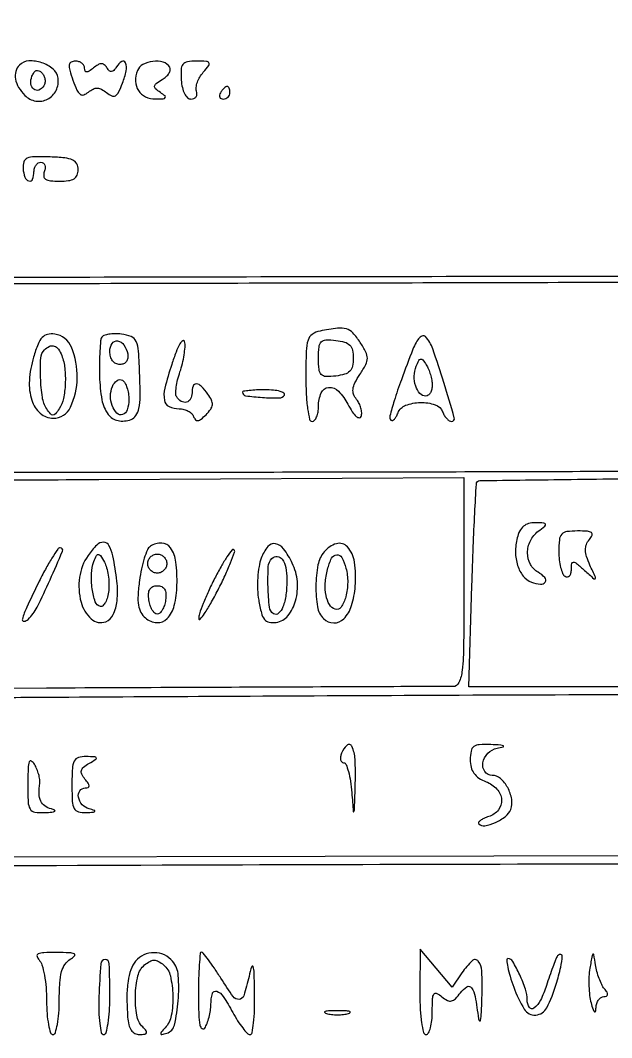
# Model space of a CAD drawing. Extents: x 24 to 1546, y 0 to 2379.
# Drawn here: x 1145.8 to 1239.4, y -0.5 to 160.5 of the extents above; entities that cross this region are included whole.
import ezdxf

# ---------------------------------------------------------------- set-up
doc = ezdxf.new("R2010")
doc.units = 0
doc.header["$MEASUREMENT"] = 0
doc.layers.get('0').update_dxf_attribs({"linetype": 'CONTINUOUS'})

msp = doc.modelspace()

# ---------------------------------------------------------------- linework, layer by layer
for points in [[(1488.995819, 179.007081, -0.000003), (1488.836526, 121.681109, -0.200949)], [(953.079046, 179.996479, 0.000796), (952.99829, 140.973165, 0.000068), (952.963993, 40.871798, 0.001935), (953.058624, 15.043519, 0.001732), (953.214922, 0.833445, 0.409984), (954.060509, 0, 0.379746), (954.54426, 0.429315, 0.013202), (954.79638, 3.141399, 0.015657), (954.930924, 6.985973, 0.005536), (954.890138, 12.496296, -0.003198), (954.831952, 17.314025, -0.005099), (954.850563, 21.433285, -0.001376), (954.912994, 25.007151, -0.206936), (955.079629, 25.372098, -0.184299), (956.104801, 25.769543, -0.000009), (1071.532232, 26.383709, -0.000448), (1178.254911, 26.854156, -0.00082), (1265.25, 27.017082, 0.000799)], [(1026.733611, 243.098293, 0.000018), (954.81255, 242.694459, 0.197444)], [(1330.894344, 119.924749, 0.000011), (1276.068902, 119.942781, 0.000456), (1215.434512, 119.906035, 0.000272), (1143.305827, 119.75727, -0.000298), (1052.847252, 119.575272, -0.001184), (997.347487, 119.628084, -0.00011), (955.578971, 119.775987, -0.321967), (954.740251, 120.383326, -0.079941), (954.240686, 123.448795, -0.000174), (954.162428, 170.751291, -0.00088), (954.181953, 213.782225, -0.012344), (954.598032, 229.245189), (955.256131, 241.990378), (1054.378065, 242.245189, -0.00011), (1310.655694, 242.847537, -0.001089)], [(1301.158415, 243.934612, -0.000047), (1205.149916, 243.724436, 0.000314)], [(1290.245747, 119.245058, 0.000021), (1330.47912, 119.473752, 0.207433)], [(1038.664404, 87.21202, -0.000144), (1052.988965, 87.20063, -0.020558), (1054.67487, 87.129453, 0.045392), (1055.553855, 87.135973, 0.048512), (1056.397153, 87.302609, 0.053885), (1057.085234, 87.593283, 0.128158), (1057.483887, 87.973928, 0.236199), (1057.520026, 88.375834, 0.178571), (1057.220872, 88.711711, 0.088097), (1056.542935, 88.931871, 0.03458), (1055.559017, 89), (1053, 89), (1053, 102.877555, -0.004945), (1053.064753, 109.424614, -0.016057), (1053.289953, 113.760532, -0.018137), (1053.645313, 116.70086, -0.191133), (1054.25, 117.722899, -0.163865), (1055.561118, 118.177836, -0.000126), (1091.398772, 118.496432, -0.001228), (1134.639832, 118.763676, -0.000512), (1192.992564, 118.921241, 0.000373), (1245.748798, 119.049044, 0.000618)], [(1255.051563, 89.142944, -0.000659), (1216.127905, 88.996366, -0.000461), (1172.25, 88.929367, 0.000582), (1122.683052, 88.841677, 0.001658), (1088.173629, 88.626054, 0.000158), (1060.491723, 88.352561, 0.411231), (1060, 87.855799, 0.387347), (1060.403378, 87.413229, 0.009814), (1063.339034, 87.198648, 0.014044), (1067.316627, 87.09819, 0.00566), (1072.75, 87.175109), (1085.5, 87.5), (1085.5, 71), (1085.5, 54.5), (1020, 54.5)], [(1281.337791, 55), (1216.798128, 55), (1217.269066, 71.036668, -0.002233), (1217.478047, 77.212911, -0.003584), (1217.71757, 82.47847, -0.000751), (1217.967685, 87.094715, -0.184493), (1218.134572, 87.467905, -0.195333), (1218.521225, 87.631192, -0.000086), (1232.949581, 87.827557, -0.001224), (1249.012428, 88.004083, -0.000743)]]:
    msp.add_lwpolyline(points, format="xyb")
for points in [[(1145.712576, 153.379243, 0.129968), (1145.132295, 152.381812, 0.111678), (1145.076347, 151.166154, 0.091772), (1145.571322, 149.84904, 0.060798), (1146.569446, 148.573411, 0.156327), (1148.285857, 147.690155, 0.163291), (1150.161971, 147.990254, 0.159964), (1151.503927, 149.370822, 0.149956), (1151.810684, 151.317661, 0.183726), (1151.025474, 152.738683, 0.094424), (1149.228885, 153.753777, 0.094643), (1147.188679, 154.035634, 0.185576)], [(1154.161, 150.968001, 0.019857), (1154.768315, 149.425756, 0.126079), (1155.284393, 148.768539, 0.250339), (1155.862474, 148.673061, 0.09171), (1156.60898, 149.090445, -0.056012), (1157.358401, 149.582317, -0.124533), (1158.019905, 149.731018, -0.118719), (1158.693312, 149.549709, -0.048385), (1159.483427, 149.013754, 0.065814), (1160.299627, 148.500574, 0.247397), (1160.884092, 148.532873, 0.146727), (1161.394196, 149.092473, 0.021119), (1162.011405, 150.529998, 0.040805), (1162.569627, 152.458515, 0.138199), (1162.473059, 153.752899, 0.478516), (1161.89747, 153.949438, 0.113898), (1161.070627, 153.114277, -0.042278), (1160.642863, 152.537436, -0.18618), (1160.273993, 152.345367, -0.224251), (1159.917328, 152.467247, -0.061763), (1159.535972, 152.941796, 0.077946), (1159.117428, 153.429578, 0.180277), (1158.67071, 153.592311, 0.135021), (1158.133517, 153.440279, 0.037144), (1157.410972, 152.926114, -0.023542), (1156.737093, 152.418438, -0.141986), (1156.325079, 152.283505, -0.313517), (1156.086961, 152.437216, -0.097798), (1156, 152.877555, 0.12814), (1155.888466, 153.305612, 0.100737), (1155.574656, 153.670282, 0.089278), (1155.105229, 153.91547, 0.075959), (1154.55202, 154, 0.121153), (1153.890674, 153.837365, 0.244791), (1153.592303, 153.409001, 0.101223), (1153.653486, 152.57812, 0.015043)], [(1164.361626, 152.5, 0.098609), (1164.071807, 150.809851, 0.135944), (1164.520253, 149.344537, 0.14214), (1165.637446, 148.362332, 0.111841), (1167.218615, 148.015313, 0.011361), (1168.437428, 148.051196, 0.219458), (1168.763867, 148.222898, 0.405734), (1168.732369, 148.492343, 0.023547), (1168, 149.033609, -0.032427), (1167.223047, 149.62943, -0.250939), (1167.067153, 150.043559, -0.207165), (1167.315469, 150.457584, -0.022428), (1168.271032, 151.079757, 0.051785), (1168.905835, 151.548246, 0.072725), (1169.351434, 152.092187, 0.093859), (1169.54778, 152.623508, 0.182068), (1169.462015, 153.06146, 0.189357), (1168.440196, 153.826928, 0.094857), (1166.806083, 153.957127, 0.093982), (1165.226593, 153.473626, 0.181949)], [(1171.290257, 151.001987, 0.039217), (1171.467154, 149.817432, 0.062188), (1171.81928, 148.855326, 0.082852), (1172.292714, 148.219978, 0.193249), (1172.833333, 148.001987, 0.100779), (1173.306813, 148.097665, 0.139931), (1173.641977, 148.367771, 0.140275), (1173.783546, 148.773542, 0.101477), (1173.713821, 149.25, -0.121027), (1173.649074, 149.854591, -0.052271), (1173.841821, 150.646875, -0.047535), (1174.235815, 151.487936, -0.04592), (1174.785475, 152.25, 0.017215), (1175.648811, 153.31279, 0.310689), (1175.66766, 153.728439, 0.246148), (1175.269881, 153.96201, 0.012062), (1173.695244, 154, 0.039179), (1172.264082, 153.887685, 0.186644), (1171.567203, 153.483408, 0.1606), (1171.26457, 152.673493, 0.027247)], [(1149.543769, 150.07082, -0.1612), (1148.779782, 149.430487, -0.272416), (1147.979057, 149.554786, -0.199331), (1147.516932, 150.418342, -0.116591), (1147.676457, 151.599242, -0.057172), (1147.991921, 152.204266, -0.160337), (1148.365295, 152.492838, -0.194905), (1148.786176, 152.473898, -0.089096), (1149.24565, 152.15435, -0.085457), (1149.568771, 151.696824, -0.075714), (1149.737508, 151.138028, -0.077425), (1149.730404, 150.566252, -0.096954)], [(1177.5, 149, 0.082592), (1177.343488, 148.6179, 0.161196), (1177.3746, 148.29375, 0.182303), (1177.586039, 148.078288, 0.108972), (1177.940983, 148, 0.093332), (1178.345238, 148.076123, 0.09642), (1178.688914, 148.29375, 0.099167), (1178.918938, 148.618444, 0.105053), (1179, 149, 0.042167), (1178.967655, 149.382849, 0.061769), (1178.870461, 149.70625, 0.081139), (1178.727648, 149.92554, 0.210953), (1178.559017, 150, 0.151918), (1178.34829, 149.934461, 0.038439), (1178.066025, 149.70625, 0.035638), (1177.768994, 149.382774, 0.029505)], [(1146.274521, 137.005742, 0.067869), (1146.567054, 135.63807, 0.239274), (1147.202481, 135.040346, 0.391048), (1147.783926, 135.328722, 0.091467), (1148, 136.5, -0.072144), (1148.08314, 137.073208, -0.087143), (1148.325178, 137.559375, -0.100435), (1148.684847, 137.884389, -0.134459), (1149.106989, 138, -0.158089), (1149.480915, 137.878743, -0.151946), (1149.719716, 137.559375, -0.112257), (1149.77672, 137.073899, -0.06502), (1149.638374, 136.5, 0.118031), (1149.54538, 135.796542, 0.230808), (1149.837412, 135.327847, 0.116597), (1150.600201, 135.068476, 0.023909), (1152.031385, 135, 0.031968), (1153.464196, 135.091703, 0.107035), (1154.346187, 135.404775, 0.15757), (1154.828595, 135.973018, 0.098141), (1155, 136.837865, 0.127009), (1154.762909, 137.756172, 0.161641), (1154.123436, 138.345907, 0.080836), (1152.876679, 138.681748, 0.016001), (1150.561716, 138.843607, 0.012437), (1148.047774, 138.876124, 0.09858), (1146.915118, 138.636525, 0.219389), (1146.39448, 138.059267, 0.094561)], [(1193.25, 111.294267, 0.104535), (1192.013557, 110.773559, 0.168403), (1191.346796, 109.859492, 0.067172), (1191.058944, 108.102575, 0.007064), (1191, 103.930449, 0.012754), (1191.069554, 101.204131, 0.023076), (1191.286073, 98.982612, 0.020414), (1191.595217, 97.322623, 0.349762), (1192, 97, 0.219522), (1192.38268, 97.17652, 0.077805), (1192.70625, 97.702947, 0.059158), (1192.926784, 98.476722, 0.039889), (1193, 99.393011, -0.099325), (1193.428236, 101.527481, -0.283657), (1194.607976, 102.373282, -0.221391), (1196.173748, 101.772198, -0.072558), (1197.653312, 99.715589, 0.023545), (1198.342986, 98.527252, 0.063757), (1198.969909, 97.783369, 0.166221), (1199.440368, 97.576797, 0.345188), (1199.755739, 97.783622, 0.095108), (1199.836951, 98.377375, 0.052868), (1199.720613, 99.10127, 0.050069), (1199.439758, 99.83617, 0.056969), (1199.027638, 100.466699, -0.085064), (1198.556642, 101.283606, -0.121533), (1198.464014, 102.111615, -0.08583), (1198.769683, 103.093789, -0.026777), (1199.548107, 104.433076, 0.023536), (1200.478152, 106.009629, 0.119885), (1200.725605, 106.989832, 0.122659), (1200.492197, 107.9628, 0.02513), (1199.591957, 109.5, 0.038844), (1198.427851, 111.007114, 0.140857), (1197.40919, 111.639519, 0.10162), (1196.022348, 111.741175, 0.015227)], [(1147.935868, 107.180284, 0.056521), (1147.269272, 103.478693, 0.094306), (1147.655851, 100.3466, 0.133561), (1148.998633, 98.280941, 0.184252), (1151.045906, 97.5, 0.291181), (1153.764164, 99.229666, 0.105433), (1154.842237, 103.890231, 0.100883), (1153.944014, 108.720537, 0.266645), (1151.275302, 110.811862, 0.091795), (1150.134881, 110.76673, 0.152325), (1149.309028, 110.288427, 0.092579), (1148.640353, 109.219222, 0.020792)], [(1158.718686, 110.30731, 0.109898), (1158.539109, 109.743738, 0.008512), (1158.423556, 108.153335, 0.011314), (1158.360372, 106.232303, 0.008393), (1158.37425, 104.108299, 0.038258), (1158.742608, 100.429489, 0.114153), (1159.730195, 98.116857, 0.188958), (1161.291911, 97.12384, 0.140733), (1163.346025, 97.302541, 0.158096), (1164.133647, 97.939466, 0.095092), (1164.592098, 99.062492, 0.048254), (1164.783851, 100.944596, 0.010492), (1164.731948, 104.211688, 0.007789), (1164.526249, 108.130122, 0.086371), (1164.154441, 109.647228, 0.193792), (1163.376188, 110.409923, 0.069424), (1161.844436, 110.80731, 0.029858), (1160.793288, 110.86572, 0.038627), (1159.830827, 110.7872, 0.042778), (1159.074337, 110.598766, 0.180364)], [(1162.823324, 107.667134, -0.083236), (1162.840365, 106.99829, -0.126354), (1162.619304, 106.46353, -0.133817), (1162.179808, 106.121465, -0.099154), (1161.573324, 106, -0.12024), (1160.945354, 106.15323, -0.111791), (1160.438799, 106.58104, -0.09567), (1160.111401, 107.248452, -0.066422), (1160, 108.083333, -0.14074), (1160.357221, 109.327282, -0.297834), (1161.229205, 109.729914, -0.210781), (1162.230213, 109.099763, -0.100818)], [(1169.789742, 106.021672, 0.01479), (1168.700738, 102.233582, 0.104799), (1168.621773, 100.332727, 0.246011), (1169.360955, 99.359895, 0.110091), (1170.975684, 99, -0.062217), (1171.716805, 98.90742, -0.062965), (1172.40917, 98.635435, -0.069238), (1172.95077, 98.233591, -0.118666), (1173.247024, 97.758929, 0.103322), (1173.531913, 97.270085, 0.253287), (1173.911764, 97.135256, 0.132543), (1174.434817, 97.367965, 0.025816), (1175.20837, 98.065513, 0.041049), (1175.947015, 98.936529, 0.132294), (1176.211017, 99.641684, 0.137102), (1176.080723, 100.368721, 0.045416), (1175.51777, 101.306584, 0.033294), (1174.466148, 102.56036, 0.184458), (1173.684702, 102.929667, 0.34506), (1173.175003, 102.58997, 0.079768), (1173, 101.5, -0.125401), (1172.757165, 100.546993, -0.20893), (1172.11362, 100.047676, -0.201262), (1171.289563, 100.171622, -0.118225), (1170.570993, 100.885131, -0.143703), (1170.42482, 101.417174, -0.028548), (1170.498977, 102.411949, -0.028077), (1170.724498, 103.599755, -0.022919), (1171.094019, 104.839858, 0.023926), (1171.479139, 106.141881, 0.021816), (1171.752004, 107.515333, 0.022401), (1171.887007, 108.76402, 0.063374), (1171.831321, 109.637362, 0.531331), (1171.540694, 109.761524, 0.121527), (1171.094342, 109.288015, 0.037183), (1170.470262, 107.961305, 0.013962)], [(1198.5, 107, -0.052502), (1198.366508, 105.73219, -0.141853), (1197.943358, 104.94199, -0.130226), (1197.136695, 104.460275, -0.041219), (1195.75, 104.183578, -0.032921), (1194.179899, 104.106989, -0.197576), (1193.444199, 104.424304, -0.171376), (1193.08522, 105.198825, -0.023644), (1193, 107, -0.023644), (1193.08522, 108.801175, -0.171376), (1193.444199, 109.575696, -0.197576), (1194.179899, 109.893011, -0.032921), (1195.75, 109.816422, -0.041219), (1197.136695, 109.539725, -0.130226), (1197.943358, 109.05801, -0.141853), (1198.366508, 108.26781, -0.052502)], [(1207.935454, 108.412839, 0.004549), (1206.103311, 103.598131, 0.0136), (1204.970576, 100.261908, 0.011385), (1204.286707, 97.859679, 0.266014), (1204.465784, 97.200883, 0.292002), (1204.701807, 97.148799, 0.11329), (1204.995043, 97.33951, 0.06629), (1205.30673, 97.761513, 0.034354), (1205.58345, 98.356872, -0.214703), (1206.782, 99.545885, -0.084735), (1209.115586, 99.993111, -0.085579), (1211.4458, 99.639843, -0.224457), (1212.638374, 98.5, 0.044808), (1212.919821, 97.926122, 0.051669), (1213.287954, 97.440625, 0.05909), (1213.682812, 97.107539, 0.146714), (1214.041416, 97, 0.498289), (1214.475313, 97.575239, 0.005188), (1212.82054, 103.147138, 0.009529), (1211.070268, 108.46217, 0.100785), (1209.906089, 110.412839, 0.285688), (1209.491798, 110.529858, 0.128584), (1208.986277, 110.228872, 0.06945), (1208.440328, 109.49457, 0.031996)], [(1152.393011, 107.418213, -0.065084), (1152.876465, 105.411595, -0.038746), (1152.947804, 102.951182, -0.038976), (1152.64988, 100.606378, -0.094431), (1151.984687, 99, -0.02521), (1151.389057, 98.185322, -0.226004), (1151, 98, -0.226004), (1150.610943, 98.185322, -0.02521), (1150.015313, 99, -0.108889), (1149.332095, 100.793448, -0.027436), (1149.042696, 103.923487, -0.02425), (1149.077258, 107.022367, -0.183457), (1149.666667, 108.333333, -0.091171), (1150.45935, 108.87979, -0.18858), (1151.198897, 108.916012, -0.159549), (1151.854144, 108.427876, -0.062001)], [(1210.984687, 102.75, -0.057048), (1210.913993, 102.080633, -0.076862), (1210.692533, 101.514062, -0.096348), (1210.360847, 101.134469, -0.166655), (1209.968615, 101, -0.215427), (1209.034468, 101.422069, -0.102933), (1208.369501, 102.591814, -0.083994), (1208.140391, 104.16987, -0.085958), (1208.446806, 105.721975, -0.021499), (1208.847105, 106.644497, -0.245408), (1209.155874, 106.873, -0.271633), (1209.497023, 106.738844, -0.025443), (1210.038482, 105.971975, -0.042999), (1210.396339, 105.281169, -0.026601), (1210.700423, 104.41833, -0.026591), (1210.911388, 103.527255, -0.042664)], [(1163, 100.440983, -0.07573), (1162.756034, 98.839466, -0.23569), (1162.021287, 98.074538, -0.29766), (1161.121852, 98.290862, -0.097745), (1160.361626, 99.5, -0.097096), (1160.097504, 101.013038, -0.09178), (1160.414447, 102.546546, -0.139062), (1161.136762, 103.471102, -0.305181), (1161.992937, 103.504365, -0.130046), (1162.380125, 103.095833, -0.045614), (1162.704175, 102.347757, -0.041555), (1162.925628, 101.420979, -0.03789)], [(1181, 101.613499, 0.374035), (1181.481323, 101.060095, 0.017887), (1184.118843, 100.78659, 0.018882), (1186.786271, 100.707079, 0.25781), (1187.603045, 101.166731, 0.409969), (1187.530355, 101.484959, 0.075366), (1186.921295, 101.755227, 0.044643), (1185.888688, 101.940963, 0.022189), (1184.559017, 102, 0.01019), (1183.194459, 101.972186, 0.016855), (1182.045461, 101.886465, 0.010858), (1181.131949, 101.767138, 0.370475)], [(1216, 71.563765, -0.002261), (1215.955126, 61.642411, -0.024128), (1215.724245, 57.616894, -0.074127), (1215.219255, 55.667852, -0.307746), (1214.25, 55.043584, 0.007177), (1212.862976, 55.058213, 0.000021), (1194.654687, 54.988125, 0.000124), (1174.085664, 54.902988, 0.000078), (1150, 54.793584), (1087.5, 54.5), (1087.5, 69.839476, -0.00319), (1087.537901, 75.780253, -0.004897), (1087.653927, 80.923807, -0.001805), (1087.812703, 85.337425, -0.128411), (1088.024007, 86.032829, -0.249704), (1089.550773, 86.929396, -0.004056), (1099.814526, 87.273019, -0.004533), (1116.97718, 87.552597, -0.000447), (1158.25, 87.813765), (1216, 88.127529)], [(1224.428758, 78.572172, 0.063245), (1224.156562, 76.306836, 0.076257), (1224.495507, 74.192511, 0.088702), (1225.377363, 72.531669, 0.135656), (1226.681195, 71.568843, 0.065354), (1228.09289, 71.229529, 0.276189), (1228.850407, 71.580231, 0.351447), (1228.794287, 72.301476, 0.076903), (1227.74167, 73.124693, -0.144458), (1226.510627, 74.384981, -0.122612), (1226.06186, 76.197423, -0.114877), (1226.508332, 78.103944, -0.116195), (1227.75, 79.607954, 0.009329), (1228.811177, 80.445163, 0.315931), (1228.893104, 80.738721, 0.30416), (1228.644343, 80.92409, 0.008903), (1227.269052, 80.968197, 0.07192), (1226.233021, 80.833447, 0.107367), (1225.428632, 80.407651, 0.100159), (1224.836405, 79.660723, 0.056267)], [(1231, 76.39235, 0.028263), (1231.073476, 75.093542, 0.034627), (1231.29375, 73.898317, 0.037097), (1231.613681, 72.950813, 0.155594), (1232, 72.5, 0.158557), (1232.379039, 72.407613, 0.191215), (1232.70625, 72.567002, 0.126606), (1232.927483, 72.984008, 0.059043), (1233, 73.595971, -0.03486), (1233.065254, 74.530758, -0.397567), (1233.328965, 74.741665, -0.156619), (1233.806113, 74.543893, -0.007979), (1235.083685, 73.424266, 0.002473), (1236.546866, 72.113212, 0.390324), (1236.749407, 72.11698, 0.316767), (1236.793102, 72.338927, 0.002094), (1235.936663, 74.239665, -0.028016), (1235.403748, 75.607516, -0.072878), (1235.225415, 76.646461, -0.097172), (1235.372409, 77.506695, -0.082624), (1235.837102, 78.303719, 0.069312), (1236.262862, 78.991463, 0.351637), (1236.154765, 79.397247, 0.144526), (1235.539155, 79.619956, 0.015016), (1233.984124, 79.666667, 0.031811), (1232.277181, 79.557958, 0.177977), (1231.477843, 79.142355, 0.161205), (1231.094329, 78.282183, 0.024941)], [(1156.556704, 75.777494, 0.118791), (1155.202905, 72.333535, 0.10014), (1155.444445, 68.414264, 0.141235), (1157.046379, 65.752592, 0.28615), (1159.355392, 65.306135, 0.196649), (1160.543393, 66.423458, 0.080929), (1161.135728, 68.595812, 0.05476), (1161.120971, 71.724122, 0.025177), (1160.452799, 75.75, 0.066297), (1159.864911, 77.374566, 0.277869), (1159.01534, 77.894414, 0.204492), (1157.932767, 77.44134, 0.04002)], [(1166.403778, 77.234687, 0.145119), (1165.941144, 76.67657, 0.023837), (1165.446996, 75.348609, 0.024507), (1165.004302, 73.681578, 0.019455), (1164.686023, 71.845684, 0.01757), (1164.456233, 69.499194, 0.05449), (1164.529897, 67.912383, 0.082771), (1164.906337, 66.778055, 0.098437), (1165.616068, 65.903672, 0.157499), (1167.440151, 65.174492, 0.221765), (1169.049987, 65.79631, 0.132636), (1170.187188, 67.868132, 0.052782), (1170.620037, 71.108536, 0.037051), (1170.450047, 74.742783, 0.121082), (1169.604234, 76.977674, 0.23742), (1168.202274, 77.746846, 0.157799)], [(1183.952912, 75.376149, 0.050539), (1183.592403, 74.03356, 0.024968), (1183.395867, 72.276823, 0.024488), (1183.372579, 70.416839, 0.032742), (1183.544249, 68.738091, 0.019671), (1183.973254, 66.692293, 0.10469), (1184.472211, 65.671548, 0.179409), (1185.199532, 65.223142, 0.085508), (1186.314117, 65.193224, 0.19013), (1188.169054, 66.254161, 0.10285), (1189.379237, 68.633626, 0.087616), (1189.655686, 71.672031, 0.092576), (1188.860932, 74.558554, 0.044278), (1187.486278, 76.8425, 0.196324), (1186.178762, 77.649161, 0.272999), (1184.981995, 77.187809, 0.076781)], [(1193.895172, 76.37369, 0.127351), (1192.912467, 74.282962, 0.044297), (1192.585808, 70.94364, 0.043793), (1192.844726, 67.654381, 0.156077), (1193.800251, 65.799749, 0.194658), (1195.408259, 65.118206, 0.206132), (1196.988377, 65.768067, 0.118875), (1198.228472, 67.849105, 0.056863), (1198.811109, 70.92575, 0.053148), (1198.686076, 74.75476, 0.149926), (1197.566607, 77.154578, 0.287125), (1195.838682, 77.646738, 0.150201)], [(1148.708318, 71.477846, 0.005262), (1146.857373, 67.60118, 0.040405), (1146.159036, 65.712521, 0.515872), (1146.422693, 65.385901, 0.18314), (1147.083474, 65.683474, 0.079213), (1148.479101, 67.6085, 0.011839), (1150.546165, 71.936934, 0.006309), (1152.513323, 76.47244, 0.535772), (1152.162313, 77, 0.247797), (1151.76277, 76.789035, 0.010059), (1150.84011, 75.377867, 0.015567), (1149.800222, 73.594131, 0.010177)], [(1159.813962, 70.224498, -0.03546), (1159.620954, 69.196668, -0.05668), (1159.298476, 68.364626, -0.077999), (1158.905849, 67.835819, -0.253201), (1158.5, 67.718911, -0.264728), (1157.696597, 68.442381, -0.044902), (1157.207305, 70.528567, -0.046058), (1157.091471, 72.911102, -0.081265), (1157.492676, 74.834473, -0.018609), (1157.904604, 75.795262, -0.308122), (1158.189911, 75.962722, -0.239937), (1158.507182, 75.773408, -0.012578), (1159.131211, 74.724498, -0.060555), (1159.491436, 73.849569, -0.029766), (1159.742913, 72.670229, -0.029015), (1159.861026, 71.397815, -0.037337)], [(1169, 74.5, -0.099038), (1168.885486, 73.927543, -0.097945), (1168.559375, 73.440625, -0.097945), (1168.072457, 73.114514, -0.099038), (1167.5, 73, -0.099038), (1166.927543, 73.114514, -0.097945), (1166.440625, 73.440625, -0.097945), (1166.114514, 73.927543, -0.099038), (1166, 74.5, -0.099038), (1166.114514, 75.072457, -0.097945), (1166.440625, 75.559375, -0.097945), (1166.927543, 75.885486, -0.099038), (1167.5, 76, -0.099038), (1168.072457, 75.885486, -0.097945), (1168.559375, 75.559375, -0.097945), (1168.885486, 75.072457, -0.099038)], [(1176.567233, 72.132678, 0.010093), (1175.587679, 70.098815, 0.012738), (1174.768254, 68.177728, 0.010861), (1174.162518, 66.548613, 0.093199), (1174.048099, 65.783244, 0.677143), (1174.278478, 65.701, 0.032988), (1174.96876, 66.595404, 0.019763), (1175.951426, 68.191637, 0.008988), (1177.11472, 70.350046, 0.009569), (1178.235659, 72.628453, 0.015095), (1179.099855, 74.628336, 0.009082), (1179.725591, 76.293085, 0.289388), (1179.633853, 76.69948, 0.453741), (1179.326159, 76.678981, 0.015253), (1178.527036, 75.563979, 0.019471), (1177.587658, 74.040052, 0.011111)], [(1197.347241, 73.780149, -0.066875), (1197.62183, 71.544817, -0.061884), (1197.310815, 69.253867, -0.080809), (1196.581254, 67.619349, -0.340039), (1195.630661, 67.289313, -0.183253), (1194.731523, 68.022172, -0.084174), (1194.195826, 69.460634, -0.0649), (1194.081744, 71.394399, -0.043831), (1194.430496, 73.579095, -0.050146), (1195.071005, 75.355183, -0.270216), (1195.887226, 75.909584, -0.298201), (1196.702111, 75.452927, -0.056214)], [(1188, 72.02277, -0.030423), (1187.84907, 69.544579, -0.061679), (1187.37626, 67.652365, -0.115442), (1186.686709, 66.639952, -0.335996), (1185.895215, 66.564761, -0.231093), (1185.242345, 67.599174, -0.01989), (1185.020579, 70.807053, -0.021379), (1185.063974, 74.020285, -0.184332), (1185.63948, 75.306147, -0.216799), (1186.487346, 75.623745, -0.223329), (1187.269167, 75.188446, -0.109286), (1187.823293, 73.89805, -0.047011)], [(1168.819551, 68.75, -0.041303), (1168.623675, 67.888787, -0.056112), (1168.300118, 67.160938, -0.069458), (1167.906363, 66.663014, -0.193098), (1167.5, 66.5, -0.193098), (1167.093637, 66.663014, -0.069458), (1166.699882, 67.160938, -0.056112), (1166.376325, 67.888787, -0.041303), (1166.180449, 68.75, -0.04615), (1166.13087, 69.764243, -0.12236), (1166.334837, 70.455563, -0.161672), (1166.792563, 70.856872, -0.100145), (1167.5, 71, -0.100145), (1168.207437, 70.856872, -0.161672), (1168.665163, 70.455563, -0.12236), (1168.86913, 69.764243, -0.04615)], [(1327.780288, 41.305092), (1327.5, 28.5), (1220.75, 28.239343), (1114, 27.978686), (1114, 40.468638), (1114, 52.958589), (1134.25, 53.229295, -0.001782), (1146.673847, 53.351094, -0.000215), (1174.043272, 53.510101, -0.000256), (1206.569164, 53.668453, -0.00021), (1241.280288, 53.805092), (1328.060577, 54.110183)], [(1196.638374, 44.5, 0.052443), (1196.48454, 43.925467, 0.094933), (1196.500289, 43.440625, 0.143781), (1196.676989, 43.122772, 0.196943), (1196.976594, 43, -0.307801), (1197.353823, 42.743473, -0.027892), (1197.732004, 41.604687, -0.028578), (1198.055342, 40.070551, -0.017975), (1198.264961, 38.25, 0.001331), (1198.507005, 35.281222, 0.801789), (1198.608285, 35.267453, 0.080956), (1198.699297, 35.733901, 0.000576), (1198.819752, 39.75, 0.019274), (1198.782963, 43.537681, 0.095855), (1198.280762, 45.595353, 0.501938), (1197.514885, 45.758509, 0.121566)], [(1217, 43.475249, 0.061923), (1217.149391, 42.273618, 0.094337), (1217.591667, 41.323072, 0.091362), (1218.364615, 40.581079, 0.054912), (1219.5, 40, -0.116777), (1221.228575, 38.827991, -0.167992), (1221.958628, 37.146435, -0.190461), (1221.45844, 35.52769, -0.147905), (1219.924639, 34.476082, 0.027475), (1219.163829, 34.18774, 0.054293), (1218.605791, 33.864004, 0.093653), (1218.322251, 33.559566, 0.350508), (1218.349279, 33.317388, 0.247345), (1219.325597, 33.014904, 0.060418), (1220.98557, 33.537871, 0.058662), (1222.580145, 34.500394, 0.136875), (1223.404033, 35.610509, 0.135473), (1223.561643, 37.228548, 0.08195), (1222.923129, 39.058362, 0.086332), (1221.776706, 40.500916, 0.18379), (1220.464816, 41, -0.242721), (1219.306196, 41.597654, -0.202496), (1219.002178, 42.965265, -0.146262), (1219.780228, 44.491998, -0.155931), (1221.25, 45.294267, 0.014773), (1222.22149, 45.51133, 0.674817), (1222.24151, 45.659635, 0.114822), (1221.826388, 45.783099, 0.004641), (1220.25, 45.863818, 0.023624), (1218.429168, 45.854054, 0.14633), (1217.558329, 45.542869, 0.191022), (1217.125633, 44.851947, 0.045534)], [(1154, 39.5, 0.012543), (1154.06561, 36.885033, 0.1064), (1154.368555, 35.756112, 0.215676), (1155.02222, 35.236352, 0.074749), (1156.25, 35.116001, 0.005718), (1157.392295, 35.187999, 0.197309), (1157.62878, 35.306344, 0.541772), (1157.5883, 35.449367, 0.01159), (1156.75, 35.689326, -0.14293), (1155.629665, 36.360199, -0.140917), (1155.038399, 37.531946, -0.203168), (1155.259792, 38.552882, -0.243755), (1156.122445, 39, 0.099983), (1156.559765, 39.088333, 0.312417), (1156.712521, 39.328464, 0.140654), (1156.575557, 39.743816, 0.023685), (1156.066993, 40.419278, -0.054271), (1155.563471, 41.180672, -0.183184), (1155.497048, 41.763368, -0.160628), (1155.83465, 42.293122, -0.039518), (1156.694549, 42.888869, 0.007915), (1157.786213, 43.547286, 0.365736), (1157.860485, 43.778351, 0.293476), (1157.638574, 43.933326, 0.006298), (1156.25, 43.969591, 0.076372), (1155.029831, 43.798969, 0.206108), (1154.373311, 43.248333, 0.103928), (1154.067692, 42.096015, 0.013035)], [(1147.030409, 39.75, 0.010419), (1147.073303, 36.778946, 0.124497), (1147.391416, 35.685019, 0.22922), (1148.124825, 35.19457, 0.045263), (1149.75, 35.116001, 0.010989), (1150.849555, 35.186617, 0.109045), (1151.28821, 35.323916, 0.602595), (1151.282394, 35.492773, 0.049066), (1150.75, 35.689326, -0.086222), (1149.700807, 36.167499, -0.13834), (1149.074193, 36.917183, -0.103213), (1148.824956, 38.055338, -0.034913), (1148.927057, 39.757416, 0.071467), (1148.919206, 40.362282, 0.030201), (1148.744703, 41.15735, 0.029116), (1148.452416, 41.997903, 0.033667), (1148.075948, 42.757416, 0.114358), (1147.600056, 43.262943, 0.490498), (1147.265492, 43.150518, 0.074846), (1147.08138, 42.167626, 0.007339)], [(1148.8, 11.8, -0.12661), (1149.265473, 11.011933, -0.024774), (1149.6475, 9.395625, -0.024856), (1149.911925, 7.41707, -0.020792), (1150, 5.3, 0.017755), (1150.072168, 3.268373, 0.028876), (1150.29375, 1.556875, 0.028658), (1150.609442, 0.287676, 0.328537), (1151, 0, 0.331341), (1151.390916, 0.291001, 0.027385), (1151.70625, 1.601029, 0.028112), (1151.927849, 3.361029, 0.017262), (1152, 5.45031, -0.01554), (1152.084524, 8.169248, -0.050548), (1152.377024, 9.945989, -0.080592), (1152.913175, 11.130601, -0.114886), (1153.75, 11.919901, 0.062108), (1154.417108, 12.428588, 0.52089), (1154.364825, 12.742245, 0.10225), (1153.63306, 12.922402, 0.007476), (1151.55, 12.969591, 0.011128), (1149.555596, 12.940558, 0.091585), (1148.672917, 12.743665, 0.367944), (1148.482568, 12.362851, 0.136789)], [(1164.072703, 11.587601, 0.089344), (1163.318332, 10.253128, 0.048822), (1162.872384, 8.420739, 0.036101), (1162.704051, 5.984722, 0.015835), (1162.816815, 2.75, 0.041283), (1162.999532, 1.533079, 0.092486), (1163.375812, 0.681351, 0.125607), (1163.946107, 0.180715, 0.118181), (1164.7, 0, 0.028321), (1165.525534, 0.046798, 0.272121), (1165.795833, 0.25, 0.273085), (1165.749269, 0.584347, 0.02847), (1165.2, 1.2, -0.156255), (1164.251193, 3.043159, -0.049038), (1164.039605, 6.177937, -0.048959), (1164.440236, 9.279898, -0.164405), (1165.5, 11, -0.045289), (1166.327894, 11.569081, -0.128626), (1167, 11.744889, -0.128626), (1167.672106, 11.569081, -0.045289), (1168.5, 11, -0.164585), (1169.568402, 9.264515, -0.050141), (1169.959569, 6.161093, -0.050263), (1169.721769, 3.007215, -0.146174), (1168.75, 1.075, 0.010405), (1168.099075, 0.355602, 0.253724), (1168.042743, 0.100941, 0.3989), (1168.221018, -0.004093, 0.016677), (1169, 0.203169, 0.268993), (1170.213381, 1.500808, 0.036077), (1170.810787, 5.344653, 0.038428), (1170.831778, 9.347682, 0.156548), (1169.93552, 11.577694, 0.111273), (1168.627574, 12.585355, 0.108704), (1167.002525, 12.945758, 0.10888), (1165.378371, 12.590717, 0.111952)], [(1174.015313, 6.25, 0.007637), (1174.069303, 3.172648, 0.038166), (1174.257097, 1.458355, 0.187426), (1174.587564, 0.926487, 0.435032), (1175, 1, 0.052333), (1175.373031, 1.735885, 0.026958), (1175.689119, 2.720313, 0.026469), (1175.90792, 3.778689, 0.036048), (1175.984687, 4.75, -0.063994), (1176.220584, 6.491733, -0.439514), (1176.902468, 6.846871, -0.16353), (1177.937505, 6.023101, -0.020098), (1179.430067, 3.5, 0.017404), (1180.213445, 2.15931, 0.024594), (1181.008752, 1.028125, 0.022482), (1181.727616, 0.186551, 0.207638), (1182.157471, 0, 0.36162), (1182.485661, 0.273069, 0.016242), (1182.722438, 1.835938, 0.02091), (1182.876222, 3.853788, 0.012658), (1182.897639, 6.25, 0.002524), (1182.821427, 9.806603, 0.066288), (1182.670641, 10.747801, 0.739006), (1182.440214, 10.749345, 0.018026), (1182.013559, 9.199254, -0.016758), (1181.180237, 6.141404, -0.310808), (1180.43402, 5.551981, -0.261067), (1179.504772, 5.995005, -0.013022), (1177.559642, 8.90552, 0.007955), (1176.533777, 10.474722, 0.012198), (1175.590986, 11.797247, 0.006709), (1174.76742, 12.864718, 0.228942), (1174.487455, 13, 0.388149), (1174.292001, 12.821354, 0.004993), (1174.147688, 11.017188, 0.011255), (1174.044491, 8.838171, 0.006771)], [(1209.035963, 6.75, 0.013058), (1209.091234, 4.091417, 0.023744), (1209.29598, 1.928509, 0.021546), (1209.596848, 0.320307, 0.348896), (1210, 0, 0.282515), (1210.386046, 0.237047, 0.050064), (1210.70625, 1.064093, 0.04127), (1210.927501, 2.234353, 0.026097), (1211, 3.622445, -0.010043), (1211.041287, 5.677652, -0.135065), (1211.267973, 6.388556, -0.379879), (1211.707076, 6.508914, -0.05861), (1212.531256, 5.97406, 0.050247), (1213.389656, 5.39643, 0.177582), (1214.037084, 5.304925, 0.14968), (1214.659986, 5.651919, 0.032731), (1215.459836, 6.601615, -0.093588), (1216.473355, 7.545134, -0.401439), (1217.207589, 7.395929, -0.108899), (1217.76717, 6.034132, -0.010656), (1218.307173, 2.5, 0.161516), (1218.468249, 2.167039, 0.614896), (1218.628857, 2.217187, 0.029085), (1218.768092, 3.508701, 0.006318), (1218.850168, 5.75, 0.013464), (1218.837409, 10.063103, 0.1613), (1218.274583, 11.606262, 0.444506), (1217.308591, 11.668818, 0.048204), (1215.683911, 9.75), (1214.123877, 7.5), (1211.597901, 10.5), (1209.071926, 13.5)], [(1158.27668, 5.998009, 0.014673), (1158.258288, 3.661223, 0.025736), (1158.399154, 1.733246, 0.0244), (1158.649633, 0.301433, 0.350595), (1159.02668, 0, 0.342752), (1159.408714, 0.296748, 0.022294), (1159.714087, 1.7625, 0.024962), (1159.929835, 3.699854, 0.015249), (1160, 6, 0.008006), (1159.916647, 11.205392, 0.405201), (1159.247319, 11.852873, 0.39378), (1158.553755, 11.204908, 0.007974)], [(1230.73145, 12.316531, 0.037598), (1230.484568, 11.800242, 0.004701), (1230.045241, 10.638294, 0.005513), (1229.550965, 9.245665, 0.004545), (1229.053762, 7.75, -0.035156), (1228.115742, 5.415943, -0.118924), (1227.078522, 4.157038, -0.433885), (1226.347263, 4.285452, -0.14557), (1226, 5.452947, 0.079842), (1225.725386, 7.161708, 0.028904), (1224.819142, 9.454003, 0.022316), (1223.725764, 11.55982, 0.267968), (1222.963413, 12, 0.447192), (1222.76291, 11.775848, 0.021719), (1222.935709, 10.667774, 0.023378), (1223.301405, 9.204367, 0.01316), (1223.873928, 7.464761, 0.052857), (1225.548176, 3.997732, 0.279128), (1227.350871, 3.079978, 0.260371), (1229.104658, 4.236361, 0.048147), (1230.601552, 7.960125, 0.013834), (1231.314766, 10.659298, 0.050256), (1231.544907, 12.416391, 0.482006), (1231.235319, 12.678376, 0.2167)], [(1235.92056, 10.487018, 0.029656), (1235.777633, 9.151825, 0.020369), (1235.767561, 7.628538, 0.020588), (1235.878638, 6.156042, 0.03878), (1236.1083, 4.987018, 0.011371), (1236.417935, 3.96527, 0.126764), (1236.645416, 3.609722, 0.575397), (1236.814752, 3.661145, 0.04373), (1236.90032, 4.25, -0.061662), (1237.022127, 4.919125, -0.076747), (1237.300437, 5.485938, -0.091817), (1237.686478, 5.866349, -0.14984), (1238.122445, 6, 0.087796), (1238.561214, 6.077643, 0.294063), (1238.729539, 6.299752, 0.162013), (1238.636433, 6.672571, 0.030417), (1238.218263, 7.25, -0.057817), (1237.796988, 7.904234, -0.024247), (1237.380632, 8.867188, -0.023598), (1237.030497, 9.951173, -0.02829), (1236.808399, 11, 0.00317), (1236.547131, 12.635063, 0.523771), (1236.407571, 12.700943, 0.221999), (1236.264369, 12.496034, 0.001778)], [(1194.25, 3.310674, 0.039571), (1195.047266, 3.168469, 0.024357), (1196, 3.122029, 0.024357), (1196.952734, 3.168469, 0.039571), (1197.75, 3.310674, 0.161593), (1198.00914, 3.478988, 0.542911), (1197.957813, 3.633659, 0.052887), (1197.251983, 3.740287, 0.011065), (1196, 3.767997, 0.011065), (1194.748017, 3.740287, 0.052887), (1194.042187, 3.633659, 0.542911), (1193.99086, 3.478988, 0.161593)]]:
    msp.add_lwpolyline(points, format="xyb", close=True)

doc.saveas('drawing.dxf')
